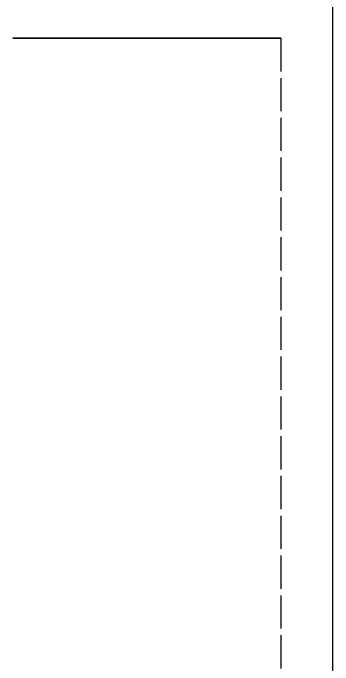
# Model space of a CAD drawing. Header units: millimetres. Extents: x -9 to 243, y -53 to 196.
# Drawn here: x 167.6 to 179.85, y -0.2 to 24.76 of the extents above; entities that cross this region are included whole.
import ezdxf

# ---------------------------------------------------------------- set-up
doc = ezdxf.new("R2010")
doc.units = ezdxf.units.MM
doc.linetypes.add('DASHED', pattern=[1.524, 1.27, -0.254])
doc.layers.add('HIDDEN', color=8, linetype='DASHED')
doc.layers.add('VISIBLE', color=7, linetype='CONTINUOUS')

msp = doc.modelspace()

# ---------------------------------------------------------------- linework, layer by layer
at = {"layer": 'HIDDEN'}
for points in [[(167.59603, 23.8), (167.89762, 23.8), (168.19921, 23.8), (168.50079, 23.8), (168.80238, 23.8), (169.10397, 23.8), (169.40556, 23.8), (169.70714, 23.8), (170.00873, 23.8), (170.31032, 23.8), (170.6119, 23.8), (170.91349, 23.8), (171.21508, 23.8), (171.51667, 23.8), (171.81825, 23.8), (172.11984, 23.8), (172.42143, 23.8), (172.72302, 23.8), (173.0246, 23.8), (173.32619, 23.8), (173.62778, 23.8), (173.92937, 23.8), (174.23095, 23.8), (174.53254, 23.8), (174.83413, 23.8), (175.13571, 23.8), (175.4373, 23.8), (175.73889, 23.8), (176.04048, 23.8), (176.34206, 23.8), (176.64365, 23.8), (176.94524, 23.8), (177.24683, 23.8), (177.54841, 23.8), (177.85, 23.8)], [(177.85, 23.8), (177.24683, 23.8), (176.64365, 23.8), (176.04048, 23.8), (175.4373, 23.8), (174.83413, 23.8), (174.23095, 23.8), (173.62778, 23.8), (173.0246, 23.8), (172.42143, 23.8), (171.81825, 23.8), (171.21508, 23.8), (170.6119, 23.8), (170.00873, 23.8), (169.40556, 23.8), (168.80238, 23.8), (168.19921, 23.8), (167.59603, 23.8)], [(177.85, 23.8), (177.85, -15.2)]]:
    msp.add_lwpolyline(points, dxfattribs=at)
at = {"layer": 'VISIBLE'}
msp.add_lwpolyline([(179.85, -15.2), (179.85, 32.3)], dxfattribs=at)

doc.saveas('drawing.dxf')
